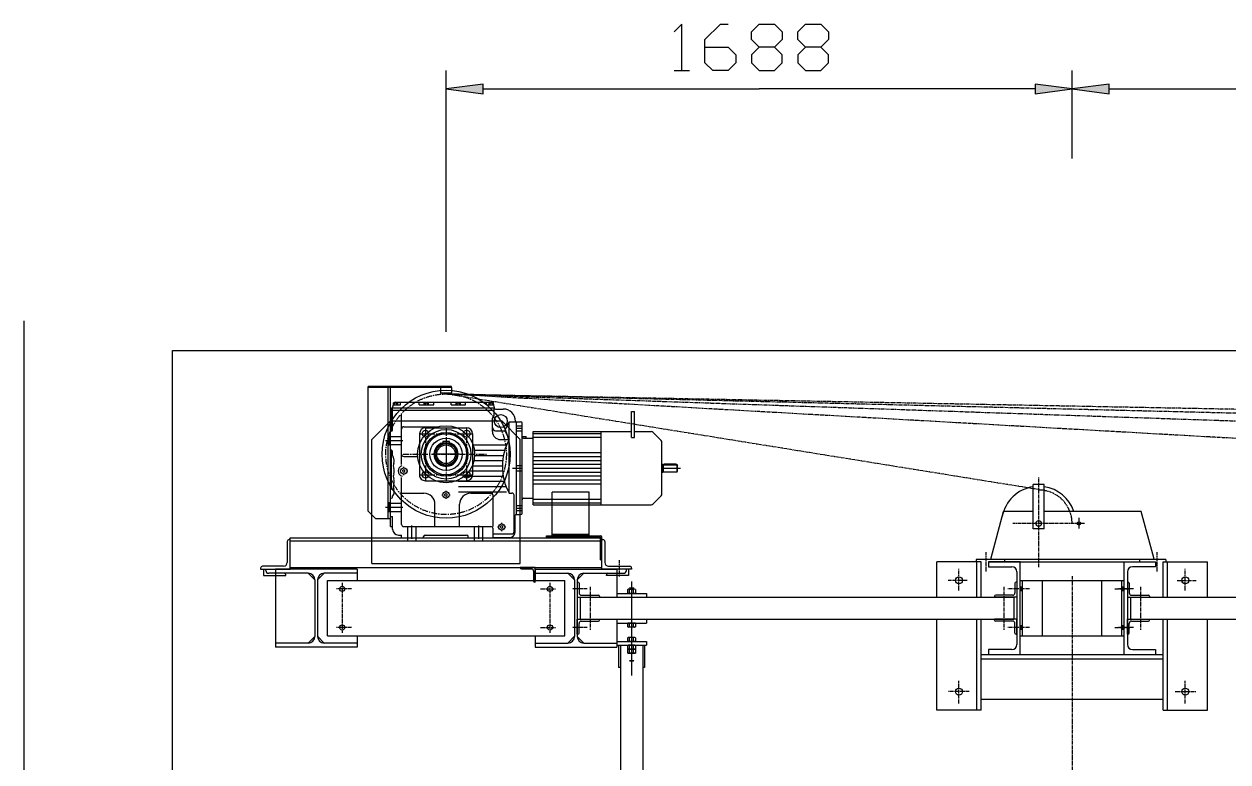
# Model space of a CAD drawing. Header units: millimetres. Extents: x 53635 to 142317, y 101101 to 147193.
# Drawn here: x 103988 to 107233, y 142553 to 144543 of the extents above; entities that cross this region are included whole.
import ezdxf

# ---------------------------------------------------------------- set-up
doc = ezdxf.new("R2010")
doc.units = ezdxf.units.MM
doc.header["$LTSCALE"] = 0.5
doc.header["$MEASUREMENT"] = 0
for name, pattern in [('AUDIT_I_010509104747-0', [0]), ('AXES', [50.8, 31.75, -6.35, 6.35, -6.35]), ('AXES2', [28.575, 19.05, -3.175, 3.175, -3.175]), ('CACHE2', [0.1875, 0.125, -0.0625]), ('CONTINU', [0])]:
    doc.linetypes.add(name, pattern=pattern)
doc.layers.get('0').update_dxf_attribs({"lineweight": 0})
doc.layers.get('DEFPOINTS').update_dxf_attribs({"linetype": 'AUDIT_I_010509104747-0', "lineweight": 0})
for name, color, linetype, lineweight in [('-AXE', 1, 'AXES2', 0), ('-beton', 6, 'Continuous', 0), ('-fort', 7, 'Continuous', 0), ('ASHADE', 7, 'CONTINU', 0), ('AXE', 1, 'AXES2', 0), ('AXES', 1, 'AXES', 0), ('CACHE', 1, 'CACHE2', 0), ('COT', 3, 'Continuous', 0), ('FORT', 7, 'Continuous', 0)]:
    doc.layers.add(name, color=color, linetype=linetype, lineweight=lineweight)
doc.styles.add('_TCW_TXTSTY_1', font='TIMES.TTF')
doc.styles.get("Standard").update_dxf_attribs({"font": 'TXT.SHX'})
doc.dimstyles.get("Standard").update_dxf_attribs({"dimscale": 10, "dimtxt": 1.5, "dimasz": 2, "dimexe": 1, "dimexo": 1, "dimgap": 1, "dimtad": 1, "dimrnd": 0.5, "dimdsep": 46, "dimtxsty": '_TCW_TXTSTY_1', "dimcen": 0.09, "dimclrd": 3, "dimclre": 3, "dimclrt": 3, "dimadec": 0, "dimazin": 0, "dimtfac": 1, "dimtdec": 3, "dimtmove": 0, "dimatfit": 0, "dimfxl": 1, "dimfrac": 2, "dimtolj": 1, "dimtzin": 0, "dimarcsym": 0})

# ---------------------------------------------------------------- blocks, each defined once
blk = doc.blocks.new('*D44')
at = {"layer": 'COT', "linetype": 'Continuous'}
for points in [[(106813, 144367.5), (106913, 144354.5), (106913, 144380.5)], [(109813, 144367.5), (109713, 144380.5), (109713, 144354.5)]]:
    blk.add_hatch(color=3, dxfattribs=at).paths.add_polyline_path(points)
at = {"linetype": 'ByBlock', "flags": 128}
for points in [[(108094.3, 144521.7), (108115.1, 144542.5), (108156.8, 144542.5), (108177.6, 144521.7), (108177.6, 144500.9), (108156.8, 144480), (108135.9, 144480)], [(108240.1, 144417.5), (108260.9, 144417.5), (108281.8, 144438.4), (108281.8, 144521.7), (108260.9, 144542.5), (108240.1, 144542.5), (108219.3, 144521.7), (108219.3, 144438.4), (108240.1, 144417.5)], [(108344.3, 144417.5), (108365.1, 144417.5), (108385.9, 144438.4), (108385.9, 144521.7), (108365.1, 144542.5), (108344.3, 144542.5), (108323.4, 144521.7), (108323.4, 144438.4), (108344.3, 144417.5)], [(108448.4, 144417.5), (108469.3, 144417.5), (108490.1, 144438.4), (108490.1, 144521.7), (108469.3, 144542.5), (108448.4, 144542.5), (108427.6, 144521.7), (108427.6, 144438.4), (108448.4, 144417.5)]]:
    blk.add_lwpolyline(points, dxfattribs=at)
at = {"linetype": 'ByBlock'}
blk.add_lwpolyline([(108156.8, 144480), (108177.6, 144459.2), (108177.6, 144438.4), (108156.8, 144417.5), (108115.1, 144417.5), (108094.3, 144438.4)], dxfattribs=at)
at = {"layer": 'COT', "color": 3, "linetype": 'Continuous'}
for p, q in [((106813, 144180.1), (106813, 144417.5)), ((109813, 144322.2), (109813, 144417.5))]:
    blk.add_line(p, q, dxfattribs=at)
at = {"layer": 'COT', "color": 3, "linetype": 'Continuous', "flags": 128}
for points in [[(106813, 144367.5), (106913, 144354.5), (106913, 144380.5)], [(109813, 144367.5), (109713, 144380.5), (109713, 144354.5)]]:
    blk.add_lwpolyline(points, close=True, dxfattribs=at)
for points in [[(106913, 144367.5), (106913, 144367.5), (106913, 144367.5), (108313, 144367.5)], [(109713, 144367.5), (109713, 144367.5), (109713, 144367.5), (108313, 144367.5)]]:
    blk.add_lwpolyline(points, dxfattribs=at)
blk = doc.blocks.new('*D93')
at = {"layer": 'COT', "linetype": 'Continuous'}
for points in [[(105125.5, 144367.5), (105225.5, 144354.5), (105225.5, 144380.5)], [(106813, 144367.5), (106713, 144380.5), (106713, 144354.5)]]:
    blk.add_hatch(color=3, dxfattribs=at).paths.add_polyline_path(points)
at = {"linetype": 'ByBlock'}
for points in [[(105760.9, 144417.5), (105760.9, 144542.5), (105740.1, 144521.7)], [(105969.3, 144480), (105948.4, 144459.2), (105948.4, 144438.4), (105969.3, 144417.5)], [(106094.3, 144480), (106073.4, 144459.2), (106073.4, 144438.4), (106094.3, 144417.5)]]:
    blk.add_lwpolyline(points, dxfattribs=at)
at = {"linetype": 'ByBlock', "flags": 128}
for points in [[(105823.4, 144480), (105885.9, 144480), (105906.8, 144459.2), (105906.8, 144438.4), (105885.9, 144417.5), (105844.3, 144417.5), (105823.4, 144438.4), (105823.4, 144500.9), (105865.1, 144542.5), (105885.9, 144542.5)], [(105969.3, 144417.5), (106010.9, 144417.5), (106031.8, 144438.4), (106031.8, 144459.2), (106010.9, 144480), (105969.3, 144480), (105948.4, 144500.9), (105948.4, 144521.7), (105969.3, 144542.5), (106010.9, 144542.5), (106031.8, 144521.7), (106031.8, 144500.9), (106010.9, 144480)], [(106094.3, 144417.5), (106135.9, 144417.5), (106156.8, 144438.4), (106156.8, 144459.2), (106135.9, 144480), (106094.3, 144480), (106073.4, 144500.9), (106073.4, 144521.7), (106094.3, 144542.5), (106135.9, 144542.5), (106156.8, 144521.7), (106156.8, 144500.9), (106135.9, 144480)], [(105740.1, 144417.5), (105781.8, 144417.5)]]:
    blk.add_lwpolyline(points, dxfattribs=at)
at = {"layer": 'COT', "color": 3, "linetype": 'Continuous'}
for p, q in [((105125.5, 143712.6), (105125.5, 144417.5)), ((106813, 144230.1), (106813, 144417.5))]:
    blk.add_line(p, q, dxfattribs=at)
at = {"layer": 'COT', "color": 3, "linetype": 'Continuous', "flags": 128}
for points in [[(105125.5, 144367.5), (105225.5, 144354.5), (105225.5, 144380.5)], [(106813, 144367.5), (106713, 144380.5), (106713, 144354.5)]]:
    blk.add_lwpolyline(points, close=True, dxfattribs=at)
for points in [[(105225.5, 144367.5), (105225.5, 144367.5), (105225.5, 144367.5), (105969.3, 144367.5)], [(106713, 144367.5), (106713, 144367.5), (106713, 144367.5), (105969.3, 144367.5)]]:
    blk.add_lwpolyline(points, dxfattribs=at)

msp = doc.modelspace()

# ---------------------------------------------------------------- linework, layer by layer
at = {"layer": '-AXE'}
for p, q in [((106508.02, 143015.25), (106508.02, 143073.94)), ((107118.02, 143015.25), (107118.02, 143073.94)), ((106529.84, 143042.63), (106478.92, 143042.63)), ((107096.2, 143042.63), (107147.12, 143042.63)), ((104870.98, 143019.63), (104830.5, 143019.63)), ((104870.98, 143019.63), (104830.5, 143019.63)), ((104845.52, 143035.91), (104845.52, 142901.56)), ((104845.52, 143035.91), (104845.52, 142901.56)), ((105380.06, 143019.63), (105420.54, 143019.63)), ((105380.06, 143019.63), (105420.54, 143019.63)), ((105405.52, 143035.91), (105405.52, 142901.56)), ((105405.52, 143035.91), (105405.52, 142901.56)), ((105505.46, 143019.63), (105464.98, 143019.63)), ((105514.02, 143025.51), (105514.02, 142909.6)), ((106629.02, 143025.51), (106629.02, 142909.6)), ((106680.39, 143019.63), (106639.91, 143019.63)), ((106697.96, 143019.63), (106657.48, 143019.63)), ((106928.08, 143019.63), (106968.56, 143019.63)), ((106978.93, 143019.63), (106938.45, 143019.63)), ((106997.02, 143025.51), (106997.02, 142909.6)), ((104870.98, 142915.63), (104830.5, 142915.63)), ((104870.98, 142915.63), (104830.5, 142915.63)), ((105380.06, 142915.63), (105420.54, 142915.63)), ((105380.06, 142915.63), (105420.54, 142915.63)), ((105505.46, 142915.63), (105464.98, 142915.63)), ((106680.39, 142915.63), (106639.91, 142915.63)), ((106697.96, 142915.63), (106657.48, 142915.63)), ((106928.08, 142915.63), (106968.56, 142915.63)), ((106978.93, 142915.63), (106938.45, 142915.63)), ((106508.02, 142710.4), (106508.02, 142771.44)), ((107118.02, 142710.4), (107118.02, 142771.44)), ((106535.11, 142742.63), (106478.92, 142742.63)), ((107090.93, 142742.63), (107147.12, 142742.63))]:
    msp.add_line(p, q, dxfattribs=at)
at = {"layer": '-beton'}
for p, q in [((103988.02, 134442.63), (103988.02, 143742.63)), ((104388.02, 134442.63), (104388.02, 143662.63))]:
    msp.add_line(p, q, dxfattribs=at)
at = {"layer": '-beton', "color": 6}
msp.add_line((104388.02, 143662.63), (121238.02, 143662.63), dxfattribs=at)
at = {"layer": '-fort'}
for p, q in [((104885.52, 143072.63), (104665.52, 143072.63)), ((104665.52, 143072.63), (104665.52, 143061.63)), ((104885.52, 143072.63), (104885.52, 143061.63)), ((105365.52, 143072.63), (105585.52, 143072.63)), ((105365.52, 143072.63), (105365.52, 143061.63)), ((105585.52, 143072.63), (105585.52, 143061.63)), ((106568.02, 143092.63), (106448.02, 143092.63)), ((106448.02, 142997.63), (106448.02, 143092.63)), ((106556.02, 142997.63), (106556.02, 143092.63)), ((106568.02, 142997.63), (106568.02, 143092.63)), ((106673.02, 143092.63), (106588.02, 143092.63)), ((106588.02, 143092.63), (106588.02, 143079.13)), ((106588.02, 143092.63), (107038.02, 143092.63)), ((106588.02, 143079.13), (106650.52, 143079.13)), ((106673.02, 142842.63), (106673.02, 143092.63)), ((106953.02, 142842.63), (106953.02, 143092.63)), ((106953.02, 143092.63), (107038.02, 143092.63)), ((107038.02, 143079.13), (106975.52, 143079.13)), ((107038.02, 143092.63), (107038.02, 143079.13)), ((107058.02, 143092.63), (107178.02, 143092.63)), ((107058.02, 142997.63), (107058.02, 143092.63)), ((107070.02, 142997.63), (107070.02, 143092.63)), ((107178.02, 142997.63), (107178.02, 143092.63)), ((104754.02, 143061.63), (104665.52, 143061.63)), ((104772.02, 143043.63), (104772.02, 142891.63)), ((104779.02, 143043.63), (104779.02, 142891.63)), ((104885.52, 143061.63), (104797.02, 143061.63)), ((104805.52, 143042.63), (105445.52, 143042.63)), ((105365.52, 143061.63), (105454.02, 143061.63)), ((105472.02, 143043.63), (105472.02, 142891.63)), ((105479.02, 143043.63), (105479.02, 142891.63)), ((105497.02, 143061.63), (105585.52, 143061.63)), ((106664.02, 143065.63), (106664.02, 142869.63)), ((106673.02, 143042.63), (106953.02, 143042.63)), ((106962.02, 143065.63), (106962.02, 142869.63)), ((105479.02, 143037.63), (105481.02, 143037.63)), ((105479.02, 143037.63), (105479.02, 142997.63)), ((105484.02, 143034.63), (105484.02, 143008.63)), ((105585.52, 143007.63), (105665.52, 143007.63)), ((105616.52, 143018.43), (105615.13, 143017.88)), ((105615.13, 143008.17), (105615.13, 143017.88)), ((105615.13, 143008.17), (105616.52, 143007.63)), ((105625.52, 143018.43), (105616.52, 143018.43)), ((105625.52, 143007.63), (105616.52, 143007.63)), ((105620.32, 143008.17), (105620.32, 143017.88)), ((105634.52, 143018.43), (105625.52, 143018.43)), ((105634.52, 143007.63), (105625.52, 143007.63)), ((105630.72, 143008.17), (105630.72, 143017.88)), ((105635.92, 143017.88), (105634.52, 143018.43)), ((105634.52, 143007.63), (105635.92, 143008.17)), ((105635.92, 143017.88), (105635.92, 143008.17)), ((106659.02, 143034.63), (106659.02, 143008.63)), ((106664.02, 143037.63), (106662.02, 143037.63)), ((106664.02, 143037.63), (106664.02, 142997.63)), ((106962.02, 143037.63), (106962.02, 142997.63)), ((106962.02, 143037.63), (106964.02, 143037.63)), ((106967.02, 143034.63), (106967.02, 143008.63)), ((105479.02, 142997.63), (105539.02, 142997.63)), ((105487.02, 142997.63), (106656.02, 142997.63)), ((105490.02, 143002.63), (105536.02, 143002.63)), ((105539.02, 142999.63), (105539.02, 142997.63)), ((105585.52, 142997.63), (105665.52, 142997.63)), ((106604.02, 142999.63), (106604.02, 142997.63)), ((106664.02, 142997.63), (106604.02, 142997.63)), ((106653.02, 143002.63), (106607.02, 143002.63)), ((106656.02, 142997.63), (106656.02, 142937.63)), ((106962.02, 142997.63), (107022.02, 142997.63)), ((106970.02, 142997.63), (109656.02, 142997.63)), ((106973.02, 143002.63), (107019.02, 143002.63)), ((107022.02, 142999.63), (107022.02, 142997.63)), ((105479.02, 142937.63), (105539.02, 142937.63)), ((105479.02, 142897.63), (105479.02, 142937.63)), ((105484.02, 142900.63), (105484.02, 142926.63)), ((105487.02, 142937.63), (106656.02, 142937.63)), ((105490.02, 142932.63), (105536.02, 142932.63)), ((105539.02, 142935.63), (105539.02, 142937.63)), ((105585.52, 142937.63), (105665.52, 142937.63)), ((105585.52, 142927.63), (105665.52, 142927.63)), ((105616.52, 142927.63), (105615.13, 142927.08)), ((105615.13, 142917.37), (105615.13, 142927.08)), ((105615.13, 142917.37), (105616.52, 142916.83)), ((105625.52, 142927.63), (105616.52, 142927.63)), ((105625.52, 142916.83), (105616.52, 142916.83)), ((105620.32, 142917.37), (105620.32, 142927.08)), ((105634.52, 142927.63), (105625.52, 142927.63)), ((105634.52, 142916.83), (105625.52, 142916.83)), ((105630.72, 142917.37), (105630.72, 142927.08)), ((105635.92, 142927.08), (105634.52, 142927.63)), ((105634.52, 142916.83), (105635.92, 142917.37)), ((105635.92, 142927.08), (105635.92, 142917.37)), ((106448.02, 142692.63), (106448.02, 142937.63)), ((106556.02, 142692.63), (106556.02, 142937.63)), ((106568.02, 142692.63), (106568.02, 142937.63)), ((106664.02, 142937.63), (106604.02, 142937.63)), ((106604.02, 142935.63), (106604.02, 142937.63)), ((106653.02, 142932.63), (106607.02, 142932.63)), ((106659.02, 142900.63), (106659.02, 142926.63)), ((106664.02, 142897.63), (106664.02, 142937.63)), ((106962.02, 142897.63), (106962.02, 142937.63)), ((106962.02, 142937.63), (107022.02, 142937.63)), ((106967.02, 142900.63), (106967.02, 142926.63)), ((106970.02, 142937.63), (109656.02, 142937.63)), ((106973.02, 142932.63), (107019.02, 142932.63)), ((107022.02, 142935.63), (107022.02, 142937.63)), ((107058.02, 142692.63), (107058.02, 142937.63)), ((107070.02, 142692.63), (107070.02, 142937.63)), ((107178.02, 142692.63), (107178.02, 142937.63)), ((104805.52, 142892.63), (105445.52, 142892.63)), ((105479.02, 142897.63), (105481.02, 142897.63)), ((105585.52, 142877.63), (105665.52, 142877.63)), ((105616.52, 142888.43), (105615.13, 142887.88)), ((105615.13, 142878.17), (105615.13, 142887.88)), ((105615.13, 142878.17), (105616.52, 142877.63)), ((105625.52, 142888.43), (105616.52, 142888.43)), ((105625.52, 142877.63), (105616.52, 142877.63)), ((105620.32, 142878.17), (105620.32, 142887.88)), ((105634.52, 142888.43), (105625.52, 142888.43)), ((105634.52, 142877.63), (105625.52, 142877.63)), ((105630.72, 142878.17), (105630.72, 142887.88)), ((105635.92, 142887.88), (105634.52, 142888.43)), ((105634.52, 142877.63), (105635.92, 142878.17)), ((105635.92, 142887.88), (105635.92, 142878.17)), ((106664.02, 142897.63), (106662.02, 142897.63)), ((106673.02, 142892.63), (106953.02, 142892.63)), ((106962.02, 142897.63), (106964.02, 142897.63)), ((104754.02, 142873.63), (104665.52, 142873.63)), ((104665.52, 142873.63), (104665.52, 142862.63)), ((104885.52, 142862.63), (104665.52, 142862.63)), ((104885.52, 142873.63), (104797.02, 142873.63)), ((104885.52, 142873.63), (104885.52, 142862.63)), ((105365.52, 142873.63), (105454.02, 142873.63)), ((105365.52, 142873.63), (105365.52, 142862.63)), ((105365.52, 142862.63), (105585.52, 142862.63)), ((105497.02, 142873.63), (105585.52, 142873.63)), ((105585.52, 142873.63), (105585.52, 142862.63)), ((105585.52, 142867.63), (105665.52, 142867.63)), ((105616.52, 142867.63), (105615.13, 142867.08)), ((105615.13, 142857.37), (105615.13, 142867.08)), ((105615.13, 142857.37), (105616.52, 142856.83)), ((105616.52, 142856.83), (105615.13, 142856.28)), ((105615.13, 142846.57), (105615.13, 142856.28)), ((105615.13, 142846.57), (105616.52, 142846.03)), ((105625.52, 142867.63), (105616.52, 142867.63)), ((105625.52, 142856.83), (105616.52, 142856.83)), ((105625.52, 142856.83), (105616.52, 142856.83)), ((105625.52, 142846.03), (105616.52, 142846.03)), ((105620.32, 142857.37), (105620.32, 142867.08)), ((105620.32, 142846.57), (105620.32, 142856.28)), ((105634.52, 142867.63), (105625.52, 142867.63)), ((105634.52, 142856.83), (105625.52, 142856.83)), ((105634.52, 142856.83), (105625.52, 142856.83)), ((105634.52, 142846.03), (105625.52, 142846.03)), ((105630.72, 142857.37), (105630.72, 142867.08)), ((105630.72, 142846.57), (105630.72, 142856.28)), ((105635.92, 142867.08), (105634.52, 142867.63)), ((105634.52, 142856.83), (105635.92, 142857.37)), ((105635.92, 142856.28), (105634.52, 142856.83)), ((105634.52, 142846.03), (105635.92, 142846.57)), ((105635.92, 142867.08), (105635.92, 142857.37)), ((105635.92, 142856.28), (105635.92, 142846.57)), ((106650.52, 142856.13), (106588.02, 142856.13)), ((106588.02, 142856.13), (106588.02, 142842.63)), ((106975.52, 142856.13), (107038.02, 142856.13)), ((107038.02, 142856.13), (107038.02, 142842.63)), ((106568.02, 142842.63), (107058.02, 142842.63)), ((106568.02, 142830.63), (107058.02, 142830.63)), ((105595.52, 142807.63), (105590.52, 142807.63)), ((105660.52, 142807.63), (105655.52, 142807.63)), ((106568.02, 142722.63), (107058.02, 142722.63)), ((106568.02, 142692.63), (106448.02, 142692.63)), ((107058.02, 142692.63), (107178.02, 142692.63))]:
    msp.add_line(p, q, dxfattribs=at)
for centre in [(106508.02, 143042.63), (107118.02, 143042.63), (106508.02, 142742.63), (107118.02, 142742.63)]:
    msp.add_circle(centre, 9.5, dxfattribs=at)
for centre, radius, start, end in [((106650.52, 143065.63), 13.5, 0, 90), ((106975.52, 143065.63), 13.5, 90, 180), ((104754.02, 143043.63), 18, 0, 90), ((104797.02, 143043.63), 18, 90, 180), ((105454.02, 143043.63), 18, 0, 90), ((105497.02, 143043.63), 18, 90, 180), ((105481.02, 143034.63), 3, 0, 90), ((105490.02, 143008.63), 6, 180, 270), ((105617.72, 143011.97), 6.46, 66.29239, 113.70761), ((105617.72, 143014.09), 6.46, -113.70761, -66.29239), ((105625.52, 142993.39), 25.04, 78.01798, 101.98202), ((105625.52, 143032.66), 25.04, -101.98202, -78.01798), ((105633.32, 143011.97), 6.46, 66.29239, 113.70761), ((105633.32, 143014.09), 6.46, -113.70761, -66.29239), ((106653.02, 143008.63), 6, -90, 0), ((106662.02, 143034.63), 3, 90, 180), ((106964.02, 143034.63), 3, 0, 90), ((106973.02, 143008.63), 6, 180, 270), ((105536.02, 142999.63), 3, 0, 90), ((106607.02, 142999.63), 3, 90, 180), ((107019.02, 142999.63), 3, 0, 90), ((105490.02, 142926.63), 6, 90, 180), ((105536.02, 142935.63), 3, -90, 0), ((105617.72, 142921.17), 6.46, 66.29239, 113.70761), ((105617.72, 142923.29), 6.46, -113.70761, -66.29239), ((105625.52, 142902.59), 25.04, 78.01798, 101.98202), ((105625.52, 142941.86), 25.04, -101.98202, -78.01798), ((105633.32, 142921.17), 6.46, 66.29239, 113.70761), ((105633.32, 142923.29), 6.46, -113.70761, -66.29239), ((106607.02, 142935.63), 3, 180, 270), ((106653.02, 142926.63), 6, 0, 90), ((106973.02, 142926.63), 6, 90, 180), ((107019.02, 142935.63), 3, -90, 0), ((104754.02, 142891.63), 18, -90, 0), ((104797.02, 142891.63), 18, 180, 270), ((105454.02, 142891.63), 18, -90, 0), ((105497.02, 142891.63), 18, 180, 270), ((105481.02, 142900.63), 3, -90, 0), ((105617.72, 142881.97), 6.46, 66.29239, 113.70761), ((105617.72, 142884.09), 6.46, -113.70761, -66.29239), ((105625.52, 142863.39), 25.04, 78.01798, 101.98202), ((105625.52, 142902.66), 25.04, -101.98202, -78.01798), ((105633.32, 142881.97), 6.46, 66.29239, 113.70761), ((105633.32, 142884.09), 6.46, -113.70761, -66.29239), ((106662.02, 142900.63), 3, 180, 270), ((106964.02, 142900.63), 3, -90, 0), ((105617.72, 142861.17), 6.46, 66.29239, 113.70761), ((105617.72, 142863.29), 6.46, -113.70761, -66.29239), ((105617.72, 142850.37), 6.46, 66.29239, 113.70761), ((105617.72, 142852.49), 6.46, -113.70761, -66.29239), ((105625.52, 142842.59), 25.04, 78.01798, 101.98202), ((105625.52, 142881.86), 25.04, -101.98202, -78.01798), ((105625.52, 142831.79), 25.04, 78.01798, 101.98202), ((105625.52, 142871.06), 25.04, -101.98202, -78.01798), ((105633.32, 142861.17), 6.46, 66.29239, 113.70761), ((105633.32, 142863.29), 6.46, -113.70761, -66.29239), ((105633.32, 142850.37), 6.46, 66.29239, 113.70761), ((105633.32, 142852.49), 6.46, -113.70761, -66.29239), ((106650.52, 142869.63), 13.5, -90, 0), ((106975.52, 142869.63), 13.5, 180, 270)]:
    msp.add_arc(centre, radius, start, end, dxfattribs=at)
for p, q in [((104978.52, 143507.63), (105255.52, 143507.63)), ((104978.52, 143446.63), (104978.52, 143507.63)), ((104981.52, 143507.63), (104984.75, 143519.73)), ((104981.52, 143448.63), (104981.52, 143507.63)), ((104981.52, 143501.63), (105255.52, 143501.63)), ((104983.79, 143516.13), (105002.52, 143516.13)), ((104983.87, 143516.13), (104983.87, 143520.92)), ((104983.87, 143516.13), (104995.17, 143516.13)), ((104985.28, 143521.43), (104993.76, 143521.43)), ((104986.7, 143516.13), (104986.7, 143520.92)), ((104988.52, 143522.63), (105248.52, 143522.63)), ((104992.35, 143516.13), (104992.35, 143520.92)), ((104995.17, 143516.13), (104995.17, 143520.92)), ((105002.52, 143516.13), (105002.52, 143522.63)), ((105052.89, 143516.13), (105052.89, 143522.63)), ((105052.89, 143516.13), (105092.15, 143516.13)), ((105066.87, 143516.13), (105066.87, 143520.92)), ((105066.87, 143516.13), (105078.17, 143516.13)), ((105068.28, 143521.43), (105076.76, 143521.43)), ((105069.7, 143516.13), (105069.7, 143520.92)), ((105075.35, 143516.13), (105075.35, 143520.92)), ((105078.17, 143516.13), (105078.17, 143520.92)), ((105092.15, 143516.13), (105092.15, 143522.63)), ((105138.89, 143516.13), (105138.89, 143522.63)), ((105138.89, 143516.13), (105178.15, 143516.13)), ((105152.87, 143516.13), (105152.87, 143520.92)), ((105152.87, 143516.13), (105164.17, 143516.13)), ((105154.28, 143521.43), (105162.76, 143521.43)), ((105155.7, 143516.13), (105155.7, 143520.92)), ((105161.35, 143516.13), (105161.35, 143520.92)), ((105164.17, 143516.13), (105164.17, 143520.92)), ((105178.15, 143516.13), (105178.15, 143522.63)), ((105234.52, 143516.13), (105234.52, 143522.63)), ((105234.52, 143516.13), (105253.25, 143516.13)), ((105241.87, 143516.13), (105241.87, 143520.92)), ((105241.87, 143516.13), (105253.17, 143516.13)), ((105243.28, 143521.43), (105251.76, 143521.43)), ((105244.7, 143516.13), (105244.7, 143520.92)), ((105250.35, 143516.13), (105250.35, 143520.92)), ((105252.29, 143519.73), (105255.52, 143507.63)), ((105253.17, 143516.13), (105253.17, 143520.92)), ((105255.52, 143486.33), (105255.52, 143507.63)), ((105255.52, 143507.63), (105255.52, 143507.63)), ((105258.52, 143504.63), (105279.52, 143504.63)), ((105625.52, 143427.74), (105625.52, 143497.77)), ((105625.52, 143497.77), (105633.52, 143497.77)), ((105633.52, 143427.74), (105633.52, 143497.77)), ((105005.52, 143354.63), (105005.52, 143489.63)), ((105250.52, 143478.93), (105255.52, 143486.33)), ((105250.52, 143454.63), (105250.52, 143478.93)), ((105250.52, 143446.13), (105250.52, 143478.93)), ((105283.62, 143446.13), (105295.52, 143470.13)), ((105295.52, 143470.13), (105315.52, 143470.13)), ((105295.52, 143422.13), (105295.52, 143470.13)), ((105312.52, 143471.63), (105312.52, 143471.63)), ((105314.02, 143470.13), (105315.52, 143470.13)), ((105315.52, 143470.13), (105326.52, 143470.13)), ((105315.52, 143470.13), (105315.52, 143470.13)), ((105315.52, 143220.13), (105315.52, 143470.13)), ((105330.52, 143430.13), (105330.52, 143466.13)), ((104975.52, 143394.63), (104975.52, 143444.63)), ((104975.52, 143444.63), (104976.52, 143444.63)), ((104975.52, 143444.63), (104977.52, 143444.63)), ((104975.52, 143430.63), (105005.52, 143430.63)), ((105005.52, 143382.63), (105005.52, 143450.63)), ((105011.52, 143456.63), (105104.24, 143456.63)), ((105054.02, 143438.13), (105054.02, 143327.13)), ((105070.02, 143454.13), (105181.02, 143454.13)), ((105197.02, 143438.13), (105197.02, 143327.13)), ((105250.52, 143443.73), (105250.52, 143446.13)), ((105259.02, 143446.13), (105283.62, 143446.13)), ((105283.62, 143446.13), (105295.52, 143422.13)), ((105315.52, 143459.63), (105330.52, 143459.63)), ((105315.52, 143452.63), (105330.52, 143452.63)), ((105315.52, 143445.63), (105330.52, 143445.63)), ((105330.52, 143430.63), (105341.02, 143430.63)), ((105330.52, 143260.13), (105330.52, 143430.13)), ((105341.02, 143426.13), (105341.02, 143430.63)), ((105360.52, 143246.63), (105360.52, 143443.63)), ((105360.52, 143443.63), (105543.52, 143443.63)), ((105360.52, 143438.63), (105543.52, 143438.63)), ((105543.52, 143443.63), (105625.52, 143443.63)), ((105543.52, 143246.63), (105543.52, 143443.63)), ((105633.52, 143443.63), (105678.62, 143443.63)), ((105683.57, 143441.58), (105705.47, 143419.68)), ((104972.52, 143419.63), (105008.52, 143419.63)), ((104975.52, 143408.63), (105005.52, 143408.63)), ((105134.52, 143416.63), (105116.52, 143416.63)), ((105116.52, 143416.63), (105116.52, 143411.25)), ((105125.52, 143418.63), (105125.52, 143346.63)), ((105134.52, 143411.25), (105134.52, 143416.63)), ((105198.35, 143407.63), (105288.62, 143407.63)), ((105272.12, 143422.13), (105295.52, 143422.13)), ((105288.62, 143407.63), (105288.62, 143407.63)), ((105295.52, 143277.93), (105295.52, 143422.13)), ((105334.43, 143426.13), (105341.02, 143426.13)), ((105334.52, 143426.13), (105360.52, 143426.13)), ((105360.52, 143428.63), (105543.52, 143428.63)), ((105360.52, 143264.13), (105360.52, 143426.13)), ((105625.52, 143427.74), (105633.52, 143427.74)), ((105707.52, 143345.13), (105707.52, 143414.73)), ((104975.52, 143394.63), (104975.52, 143394.63)), ((104975.52, 143394.63), (104976.52, 143394.63)), ((104978.52, 143289.63), (104978.52, 143392.63)), ((104981.52, 143379.59), (104981.52, 143388.63)), ((105011.52, 143376.63), (105048.75, 143376.63)), ((105161.52, 143382.63), (105089.52, 143382.63)), ((105200.62, 143365.63), (105278.02, 143365.63)), ((105201.73, 143393.63), (105283.64, 143393.63)), ((105202.46, 143379.63), (105280.14, 143379.63)), ((105360.52, 143387.13), (105543.52, 143387.13)), ((105360.52, 143376.63), (105543.52, 143376.63)), ((105360.52, 143366.13), (105543.52, 143366.13)), ((105000.52, 143337.63), (105003.02, 143337.63)), ((105003.02, 143337.63), (105003.02, 143337.63)), ((105008.52, 143339.36), (105011.52, 143341.09)), ((105008.52, 143339.36), (105011.52, 143341.09)), ((105008.52, 143335.9), (105008.52, 143339.36)), ((105008.52, 143335.9), (105008.52, 143339.36)), ((105008.52, 143335.9), (105011.52, 143334.17)), ((105008.52, 143335.9), (105011.52, 143334.17)), ((105011.52, 143346.13), (105011.52, 143348.63)), ((105011.52, 143341.09), (105014.52, 143339.36)), ((105011.52, 143341.09), (105014.52, 143339.36)), ((105011.52, 143334.17), (105014.52, 143335.9)), ((105011.52, 143334.17), (105014.52, 143335.9)), ((105014.52, 143335.9), (105014.52, 143339.36)), ((105014.52, 143335.9), (105014.52, 143339.36)), ((105020.02, 143337.63), (105022.52, 143337.63)), ((105188, 143337.63), (105277.72, 143337.63)), ((105196, 143351.63), (105277.22, 143351.63)), ((105304.52, 143345.13), (105326.52, 143345.13)), ((105315.52, 143352.13), (105330.52, 143352.13)), ((105315.52, 143352.13), (105330.52, 143352.13)), ((105315.52, 143352.13), (105330.52, 143352.13)), ((105315.52, 143352.13), (105330.52, 143352.13)), ((105315.52, 143345.13), (105330.52, 143345.13)), ((105315.52, 143345.13), (105330.52, 143345.13)), ((105315.52, 143345.13), (105330.52, 143345.13)), ((105315.52, 143338.13), (105330.52, 143338.13)), ((105315.52, 143338.13), (105330.52, 143338.13)), ((105315.52, 143338.13), (105330.52, 143338.13)), ((105315.52, 143338.13), (105330.52, 143338.13)), ((105360.52, 143355.63), (105543.52, 143355.63)), ((105360.52, 143345.13), (105543.52, 143345.13)), ((105360.52, 143334.63), (105543.52, 143334.63)), ((105707.52, 143356.13), (105709.52, 143356.13)), ((105707.52, 143334.13), (105707.52, 143356.13)), ((105707.52, 143275.53), (105707.52, 143345.13)), ((105707.52, 143334.13), (105709.52, 143334.13)), ((105709.52, 143334.13), (105709.52, 143356.13)), ((105709.52, 143354.63), (105713.52, 143354.63)), ((105709.52, 143335.63), (105709.52, 143354.63)), ((105709.52, 143345.13), (105757.52, 143345.13)), ((105709.52, 143335.63), (105748.52, 143335.63)), ((105711.52, 143335.63), (105711.52, 143354.63)), ((105713.52, 143354.63), (105713.52, 143357.13)), ((105713.52, 143357.13), (105745.52, 143357.13)), ((105713.52, 143354.14), (105713.52, 143354.63)), ((105713.52, 143354.14), (105745.52, 143354.14)), ((105745.52, 143354.63), (105745.52, 143357.13)), ((105745.52, 143354.63), (105748.52, 143354.63)), ((105745.52, 143354.14), (105745.52, 143354.63)), ((105748.52, 143354.63), (105749.52, 143353.63)), ((105748.52, 143335.63), (105748.52, 143354.63)), ((105748.52, 143335.63), (105749.52, 143336.63)), ((105749.52, 143336.63), (105749.52, 143353.63)), ((105005.52, 143193.63), (105005.52, 143319.63)), ((105011.52, 143326.63), (105011.52, 143329.13)), ((105011.52, 143329.13), (105011.52, 143329.13)), ((105070.02, 143311.13), (105181.02, 143311.13)), ((105158.62, 143309.63), (105282.71, 143309.63)), ((105175, 143323.63), (105279.54, 143323.63)), ((105360.52, 143324.13), (105543.52, 143324.13)), ((105360.52, 143313.63), (105543.52, 143313.63)), ((105360.52, 143303.13), (105543.52, 143303.13)), ((104975.52, 143187.63), (104975.52, 143287.63)), ((104975.52, 143287.63), (104976.52, 143287.63)), ((105005.52, 143277.63), (105065.52, 143277.63)), ((105114.52, 143273.13), (105117.02, 143273.13)), ((105117.02, 143273.13), (105117.02, 143273.13)), ((105122.52, 143274.86), (105125.52, 143276.59)), ((105122.52, 143274.86), (105125.52, 143276.59)), ((105122.52, 143271.4), (105122.52, 143274.86)), ((105122.52, 143271.4), (105122.52, 143274.86)), ((105122.52, 143271.4), (105125.52, 143269.67)), ((105122.52, 143271.4), (105125.52, 143269.67)), ((105125.52, 143281.63), (105125.52, 143284.13)), ((105125.52, 143276.59), (105128.52, 143274.86)), ((105125.52, 143276.59), (105128.52, 143274.86)), ((105125.52, 143269.67), (105128.52, 143271.4)), ((105125.52, 143269.67), (105128.52, 143271.4)), ((105128.52, 143271.4), (105128.52, 143274.86)), ((105128.52, 143271.4), (105128.52, 143274.86)), ((105134.02, 143273.13), (105136.52, 143273.13)), ((105158.62, 143295.63), (105287.34, 143295.63)), ((105158.62, 143281.63), (105288.62, 143281.63)), ((105192.02, 143277.63), (105246.02, 143277.63)), ((105252.02, 143187.63), (105252.02, 143271.63)), ((105295.52, 143277.93), (105303.02, 143277.93)), ((105309.02, 143173.93), (105309.02, 143271.93)), ((105683.57, 143248.68), (105705.47, 143270.58)), ((104972.52, 143239.63), (105008.52, 143239.63)), ((104975.52, 143250.63), (105005.52, 143250.63)), ((105095.52, 143187.63), (105095.52, 143247.63)), ((105125.52, 143262.13), (105125.52, 143264.63)), ((105125.52, 143264.63), (105125.52, 143264.63)), ((105162.02, 143187.63), (105162.02, 143247.63)), ((105315.52, 143244.63), (105330.52, 143244.63)), ((105315.52, 143237.63), (105330.52, 143237.63)), ((105330.52, 143224.13), (105330.52, 143260.13)), ((105334.52, 143264.13), (105360.52, 143264.13)), ((105360.52, 143261.63), (105543.52, 143261.63)), ((105360.52, 143251.63), (105543.52, 143251.63)), ((105360.52, 143246.63), (105543.52, 143246.63)), ((105543.52, 143246.63), (105678.62, 143246.63)), ((104975.52, 143228.63), (105005.52, 143228.63)), ((104975.52, 143214.63), (104981.52, 143214.63)), ((104981.52, 143187.63), (104981.52, 143214.63)), ((105312.02, 143173.93), (105312.02, 143218.63)), ((105313.52, 143220.13), (105315.52, 143220.13)), ((105315.52, 143230.63), (105330.52, 143230.63)), ((105315.52, 143220.13), (105326.52, 143220.13)), ((104975.52, 143187.63), (104981.52, 143187.63)), ((104981.52, 143180.63), (104981.52, 143187.63)), ((105011.52, 143187.63), (105246.02, 143187.63)), ((105022.52, 143157.63), (105022.52, 143187.63)), ((105033.52, 143154.63), (105033.52, 143190.63)), ((105044.52, 143157.63), (105044.52, 143187.63)), ((105202.52, 143157.63), (105202.52, 143187.63)), ((105213.52, 143154.63), (105213.52, 143190.63)), ((105224.52, 143157.63), (105224.52, 143187.63)), ((105252.02, 143157.93), (105252.02, 143181.63)), ((105264.52, 143186.63), (105267.02, 143186.63)), ((105267.02, 143186.63), (105267.02, 143186.63)), ((105272.52, 143188.36), (105275.52, 143190.09)), ((105272.52, 143188.36), (105275.52, 143190.09)), ((105272.52, 143184.9), (105272.52, 143188.36)), ((105272.52, 143184.9), (105272.52, 143188.36)), ((105272.52, 143184.9), (105275.52, 143183.17)), ((105272.52, 143184.9), (105275.52, 143183.17)), ((105275.52, 143195.13), (105275.52, 143197.63)), ((105275.52, 143190.09), (105278.52, 143188.36)), ((105275.52, 143190.09), (105278.52, 143188.36)), ((105275.52, 143183.17), (105278.52, 143184.9)), ((105275.52, 143183.17), (105278.52, 143184.9)), ((105275.52, 143175.63), (105275.52, 143178.13)), ((105275.52, 143178.13), (105275.52, 143178.13)), ((105278.52, 143184.9), (105278.52, 143188.36)), ((105278.52, 143184.9), (105278.52, 143188.36)), ((105284.02, 143186.63), (105286.52, 143186.63)), ((104997.52, 143164.63), (105005.02, 143164.63)), ((105005.02, 143157.63), (105005.02, 143164.63)), ((105005.02, 143157.63), (105065.02, 143157.63)), ((105022.52, 143149.63), (105022.52, 143157.63)), ((105044.52, 143149.63), (105044.52, 143157.63)), ((105065.02, 143157.63), (105065.02, 143160.63)), ((105069.02, 143164.63), (105181.02, 143164.63)), ((105185.02, 143157.63), (105185.02, 143160.63)), ((105185.02, 143157.63), (105252.02, 143157.63)), ((105202.52, 143149.63), (105202.52, 143157.63)), ((105224.52, 143149.63), (105224.52, 143157.63)), ((105252.02, 143167.93), (105303.02, 143167.93)), ((105252.02, 143157.93), (105296.02, 143157.93)), ((105252.02, 143157.63), (105252.02, 143157.93)), ((104633.52, 143072.63), (104633.52, 143055.63)), ((104639.52, 143069.63), (104639.52, 143072.63)), ((105611.52, 143069.63), (105611.52, 143072.63)), ((105617.52, 143072.63), (105617.52, 143055.63)), ((104633.52, 143055.63), (104693.52, 143055.63)), ((104689.52, 143061.63), (104647.52, 143061.63)), ((104665.52, 143061.63), (104665.52, 142873.63)), ((104693.52, 143055.63), (104693.52, 143057.63)), ((104754.02, 143061.63), (104772.02, 143043.63)), ((104779.02, 143043.63), (104797.02, 143061.63)), ((104885.52, 143061.63), (104885.52, 143042.63)), ((105365.52, 143061.63), (105365.52, 143042.63)), ((105472.02, 143043.63), (105454.02, 143061.63)), ((105497.02, 143061.63), (105479.02, 143043.63)), ((105557.52, 143055.63), (105557.52, 143057.63)), ((105617.52, 143055.63), (105557.52, 143055.63)), ((105561.52, 143061.63), (105603.52, 143061.63)), ((105585.52, 143061.63), (105585.52, 142997.63)), ((105585.52, 143007.63), (105585.52, 142997.63)), ((105625.52, 143039.29), (105625.52, 142786.19)), ((105665.52, 143007.63), (105665.52, 142997.63)), ((105585.52, 142937.63), (105585.52, 142927.63)), ((105585.52, 142937.63), (105585.52, 142873.63)), ((105665.52, 142937.63), (105665.52, 142927.63)), ((104754.02, 142873.63), (104772.02, 142891.63)), ((104779.02, 142891.76), (104797.02, 142873.63)), ((104885.52, 142892.63), (104885.52, 142873.63)), ((105365.52, 142892.63), (105365.52, 142873.63)), ((105472.02, 142891.76), (105454.02, 142873.63)), ((105497.02, 142873.63), (105479.02, 142891.63)), ((105585.52, 142877.63), (105585.52, 142867.63)), ((105665.52, 142877.63), (105665.52, 142867.63)), ((105590.52, 142867.63), (105590.52, 142807.63)), ((105595.52, 142867.63), (105595.52, 140282.63)), ((105655.52, 142867.63), (105655.52, 140282.63)), ((105660.52, 142867.63), (105660.52, 142807.63))]:
    msp.add_line(p, q)
at = {"color": 1, "linetype": 'AXES'}
for p, q in [((105054.02, 143438.13), (105197.02, 143438.13)), ((105054.02, 143438.13), (105197.02, 143438.13)), ((105070.02, 143454.13), (105070.02, 143311.13)), ((105070.02, 143454.13), (105070.02, 143311.13)), ((105125.52, 143454.13), (105125.52, 143311.13)), ((105181.02, 143454.13), (105181.02, 143311.13)), ((105181.02, 143454.13), (105181.02, 143311.13)), ((105125.52, 143418.63), (105125.52, 143346.63)), ((105009.92, 143382.63), (105234.54, 143382.63)), ((105161.52, 143382.63), (105089.52, 143382.63)), ((105054.02, 143327.13), (105197.02, 143327.13)), ((105054.02, 143327.13), (105197.02, 143327.13))]:
    msp.add_line(p, q, dxfattribs=at)
at = {"color": 0, "linetype": 'ByBlock'}
for p, q in [((104805.52, 142892.63), (104805.52, 143042.63)), ((105445.52, 142892.63), (105445.52, 143042.63)), ((106673.02, 142892.63), (106673.02, 143042.63)), ((106679.02, 142892.63), (106679.02, 143042.63)), ((106733.02, 142892.63), (106733.02, 143042.63)), ((106893.02, 142892.63), (106893.02, 143042.63)), ((106947.02, 142892.63), (106947.02, 143042.63)), ((106953.02, 142892.63), (106953.02, 143042.63)), ((105620.47, 143022.88), (105619.52, 143021.94)), ((105619.52, 143021.94), (105631.52, 143021.94)), ((105620.47, 143022.88), (105630.57, 143022.88)), ((105630.57, 143022.88), (105631.52, 143021.94)), ((105487.02, 142997.63), (105487.02, 142937.63)), ((106970.02, 142997.63), (106970.02, 142937.63)), ((105620.47, 142825.28), (105619.52, 142826.23)), ((105619.52, 142826.23), (105631.52, 142826.23)), ((105620.47, 142825.28), (105630.57, 142825.28)), ((105630.57, 142825.28), (105631.52, 142826.23))]:
    msp.add_line(p, q, dxfattribs=at)
for centre, radius in [((105125.52, 143382.63), 172.5), ((105273.02, 143472.13), 17.5), ((105125.52, 143382.63), 77), ((105125.52, 143382.63), 67), ((105070.02, 143438.13), 9), ((105070.02, 143438.13), 9), ((105125.52, 143382.63), 59), ((105125.52, 143382.63), 55.5), ((105181.02, 143438.13), 9), ((105181.02, 143438.13), 9), ((105125.52, 143382.63), 43.64), ((105125.52, 143382.63), 31.25), ((105125.52, 143382.63), 29), ((105125.52, 143382.63), 25), ((105011.52, 143337.63), 8.5), ((105011.52, 143337.63), 8.5), ((105070.02, 143327.13), 9), ((105070.02, 143327.13), 9), ((105181.02, 143327.13), 9), ((105181.02, 143327.13), 9), ((105125.52, 143273.13), 8.5), ((105125.52, 143273.13), 8.5), ((105275.52, 143186.63), 8.5), ((105275.52, 143186.63), 8.5), ((104845.52, 143019.63), 7), ((104845.52, 143019.63), 7), ((105405.52, 143019.63), 7), ((105405.52, 143019.63), 7), ((104845.52, 142915.63), 7), ((104845.52, 142915.63), 7), ((105405.52, 142915.63), 7), ((105405.52, 142915.63), 7)]:
    msp.add_circle(centre, radius)
for centre, radius, start, end in [((104985.28, 143519.21), 2.22, 90, 129.6), ((104988.52, 143518.73), 3.9, 90, 165.07), ((104985.28, 143519.21), 2.22, 50.4, 90), ((104989.52, 143513.33), 8.1, 69.59, 110.41), ((104993.76, 143519.21), 2.22, 90, 129.6), ((104993.76, 143519.21), 2.22, 50.4, 90), ((105068.28, 143519.21), 2.22, 90, 129.6), ((105068.28, 143519.21), 2.22, 50.4, 90), ((105072.52, 143513.33), 8.1, 69.59, 110.41), ((105076.76, 143519.21), 2.22, 90, 129.6), ((105076.76, 143519.21), 2.22, 50.4, 90), ((105154.28, 143519.21), 2.22, 90, 129.6), ((105154.28, 143519.21), 2.22, 50.4, 90), ((105158.52, 143513.33), 8.1, 69.59, 110.41), ((105162.76, 143519.21), 2.22, 90, 129.6), ((105162.76, 143519.21), 2.22, 50.4, 90), ((105243.28, 143519.21), 2.22, 90, 129.6), ((105243.28, 143519.21), 2.22, 50.4, 90), ((105247.52, 143513.33), 8.1, 69.59, 110.41), ((105248.52, 143518.73), 3.9, 14.93, 90), ((105251.76, 143519.21), 2.22, 90, 129.6), ((105251.76, 143519.21), 2.22, 50.4, 90), ((105258.52, 143507.63), 3, 180, 270), ((105279.52, 143471.63), 33, 0, 90), ((105314.02, 143471.63), 1.5, 180, 270), ((105326.52, 143466.13), 4, 0, 90), ((104976.52, 143446.63), 2, -90, 0), ((104977.52, 143448.63), 4, -90, 0), ((105011.52, 143450.63), 6, 90, 180), ((105070.02, 143438.13), 16, 90, 180), ((105181.02, 143438.13), 16, 0, 90), ((105259.02, 143454.63), 8.5, 180, 270), ((105272.12, 143443.73), 21.6, 180, 270), ((105334.52, 143430.13), 4, 180, 270), ((105678.62, 143436.63), 7, 45, 90), ((105125.52, 143382.63), 32.5, 106.08, 360), ((105125.52, 143382.63), 30, 107.46, 432.54), ((105125.52, 143382.63), 30, 72.54, 107.46), ((105125.52, 143382.63), 32.5, 0, 73.92), ((105428.35, 143350.03), 151.14, 151.51, 208.49), ((105700.52, 143414.73), 7, 0, 45), ((104975.52, 143388.63), 6, 0, 90), ((104976.52, 143392.63), 2, 0, 90), ((104990.02, 143379.59), 8.5, 180, 214.56), ((104969.02, 143365.13), 17, -24.32, 34.56), ((105011.52, 143382.63), 6, 180, 270), ((105000, 143351.13), 17, 155.68, 204.32), ((104969.02, 143337.13), 17, -24.32, 24.32), ((105011.52, 143337.63), 15, 109.44, 251.57), ((105000, 143323.13), 17, 155.68, 204.32), ((105000.01, 143295.13), 17, 155.7, 204.31), ((104969.02, 143309.13), 17, -24.3, 24.32), ((105070.02, 143327.13), 16, 179.99993, 270), ((105181.02, 143327.13), 16, -90, 0), ((104976.27, 143268.88), 5.3, -98.13, 8.13), ((104976.52, 143289.63), 2, -90, 0), ((104969.04, 143281.14), 16.98, -42.69, 24.31), ((105065.52, 143247.63), 30, 0, 90), ((105192.02, 143247.63), 30, 90, 180), ((105246.02, 143271.63), 6, 0, 90), ((105303.02, 143271.93), 6, 0, 90), ((105700.52, 143275.53), 7, -45, 0), ((105334.52, 143260.13), 4, 90, 180), ((105678.62, 143253.63), 7, -90, -45), ((105313.52, 143218.63), 1.5, 90, 180), ((105326.52, 143224.13), 4, -90, 0), ((104997.52, 143180.63), 16, 180, 270), ((105011.52, 143193.63), 6, 180, 270), ((105246.02, 143181.63), 6, 0, 90), ((105296.02, 143173.93), 16, -90, 0), ((105303.02, 143173.93), 6, -90, 0), ((105069.02, 143160.63), 4, 90, 180), ((105181.02, 143160.63), 4, 0, 90), ((104647.52, 143069.63), 8, 180, 270), ((104689.52, 143057.63), 4, 0, 90), ((105561.52, 143057.63), 4, 90, 180), ((105603.52, 143069.63), 8, -90, 0)]:
    msp.add_arc(centre, radius, start, end)
for points in [[(106673.02, 143012.63), (106679.02, 143012.63), (106673.02, 143026.63), (106679.02, 143026.63)], [(106953.02, 143012.63), (106947.02, 143012.63), (106953.02, 143026.63), (106947.02, 143026.63)], [(106673.02, 142908.63), (106679.02, 142908.63), (106673.02, 142922.63), (106679.02, 142922.63)], [(106953.02, 142908.63), (106947.02, 142908.63), (106953.02, 142922.63), (106947.02, 142922.63)]]:
    msp.add_solid(points)
at = {"layer": 'ASHADE', "ltscale": 2}
for p, q in [((105140.52, 143565.38), (104915.52, 143565.38)), ((104915.52, 143562.38), (104915.52, 143565.38)), ((105140.52, 143562.38), (104915.52, 143562.38)), ((104915.52, 143229.63), (104915.52, 143562.38)), ((104969.52, 143209.63), (104969.52, 143562.38)), ((104975.52, 143209.63), (104975.52, 143562.38)), ((105140.52, 143562.38), (105140.52, 143565.38)), ((104975.52, 143472.63), (104925.52, 143422.63)), ((104975.52, 143472.63), (105275.52, 143472.63)), ((105275.52, 143472.63), (105325.52, 143422.63)), ((104925.52, 143087.63), (104925.52, 143422.63)), ((105325.52, 143087.63), (105325.52, 143422.63)), ((104915.52, 143229.63), (104935.52, 143209.63)), ((104935.52, 143209.63), (104975.52, 143209.63)), ((104705.52, 143157.63), (105545.52, 143157.63)), ((104705.52, 143097.63), (104705.52, 143157.63)), ((104705.52, 143149.63), (105545.52, 143149.63)), ((105396.52, 143162.63), (105541.52, 143162.63)), ((105396.52, 143158.63), (105396.52, 143162.63)), ((105396.52, 143158.63), (105541.52, 143158.63)), ((105541.52, 143097.63), (105541.52, 143158.63)), ((105545.52, 143097.63), (105545.52, 143158.63)), ((105545.52, 143097.63), (105545.52, 143157.63)), ((105545.52, 143097.63), (105545.52, 143157.63)), ((104705.52, 143077.63), (105545.52, 143077.63)), ((104925.52, 143087.63), (105325.52, 143087.63)), ((105541.52, 143097.63), (105545.52, 143097.63))]:
    msp.add_line(p, q, dxfattribs=at)
at = {"layer": 'ASHADE'}
for p, q in [((104697.52, 143147.63), (104697.52, 143090.63)), ((104705.52, 143152.63), (104702.52, 143152.63)), ((104705.52, 143072.63), (104705.52, 143152.63)), ((105545.52, 143072.63), (105545.52, 143152.63)), ((105545.52, 143152.63), (105548.52, 143152.63)), ((105553.52, 143147.63), (105553.52, 143090.63)), ((104625.52, 143075.63), (104625.52, 143072.63)), ((104625.52, 143072.63), (104705.52, 143072.63)), ((104687.52, 143080.63), (104630.52, 143080.63)), ((105365.52, 143077.63), (105325.52, 143077.63)), ((105325.52, 143077.63), (105325.52, 143076.63)), ((105328.52, 143073.63), (105355.52, 143073.63)), ((105365.52, 143037.63), (105365.52, 143077.63)), ((105625.52, 143072.63), (105545.52, 143072.63)), ((105563.52, 143080.63), (105620.52, 143080.63)), ((105625.52, 143075.63), (105625.52, 143072.63)), ((105361.52, 143067.63), (105361.52, 143040.63)), ((105364.52, 143037.63), (105365.52, 143037.63))]:
    msp.add_line(p, q, dxfattribs=at)
at = {"layer": 'ASHADE', "ltscale": 2}
msp.add_circle((105125.52, 143382.63), 30, dxfattribs=at)
at = {"layer": 'ASHADE'}
for centre, radius, start, end in [((104702.52, 143147.63), 5, 90, 180), ((105548.52, 143147.63), 5, 0, 90), ((104630.52, 143075.63), 5, 90, 180), ((104687.52, 143090.63), 10, -90, 0), ((105328.52, 143076.63), 3, 180, 270), ((105355.52, 143067.63), 6, 0, 90), ((105563.52, 143090.63), 10, 180, 270), ((105620.52, 143075.63), 5, 0, 90), ((105364.52, 143040.63), 3, 180, 270)]:
    msp.add_arc(centre, radius, start, end, dxfattribs=at)
at = {"layer": 'ASHADE', "ltscale": 2}
msp.add_arc((105541.52, 143158.63), 4, 0, 90, dxfattribs=at)
for points in [[(104969.52, 143433.63), (104975.52, 143433.63), (104969.52, 143405.63), (104975.52, 143405.63)], [(104969.52, 143253.63), (104975.52, 143253.63), (104969.52, 143225.63), (104975.52, 143225.63)]]:
    msp.add_solid(points, dxfattribs=at)
at = {"layer": 'AXE'}
for p, q in [((109723.02, 143286.13), (105125.52, 143545.13)), ((106735.46, 143285.27), (105125.52, 143545.13)), ((105125.52, 143545.13), (112725.8, 143286.09)), ((115725.02, 143286.11), (105125.52, 143545.13)), ((105125.52, 143545.13), (118724.59, 143286.11)), ((106723.02, 143078.63), (106723.02, 143321.13)), ((106831.52, 143211.03), (106831.52, 143181.23)), ((106846.42, 143196.13), (106653.3, 143196.13)), ((106580.02, 143118.9), (106580.02, 143066.36)), ((107041.52, 143118.9), (107041.52, 143066.36)), ((105592.52, 143097.24), (105592.52, 143053.35)), ((106813.02, 143054.03), (106813.02, 141465))]:
    msp.add_line(p, q, dxfattribs=at)
at = {"layer": 'AXES'}
for p, q in [((104961.91, 143419.63), (104987.89, 143419.63)), ((104962.39, 143239.63), (104987.89, 143239.63))]:
    msp.add_line(p, q, dxfattribs=at)
msp.add_circle((105125.52, 143382.63), 162.5, dxfattribs=at)
at = {"layer": 'CACHE'}
msp.add_arc((106723.02, 143196.13), 90, 0, 90, dxfattribs=at)
at = {"layer": 'DEFPOINTS', "color": 0, "linetype": 'Continuous'}
msp.add_point((105411.52, 143162.63), dxfattribs=at)
at = {"layer": 'FORT'}
for p, q in [((105140.52, 143562.38), (105110.52, 143562.38)), ((105110.52, 143562.38), (105110.52, 143547.38)), ((105140.52, 143562.38), (105140.52, 143547.38)), ((105140.52, 143547.38), (105110.52, 143547.38)), ((106708.02, 143181.13), (106708.02, 143301.13)), ((106738.02, 143301.13), (106708.02, 143301.13)), ((106738.02, 143181.13), (106738.02, 143301.13)), ((105411.52, 143162.63), (105411.52, 143280.63)), ((105511.52, 143280.63), (105411.52, 143280.63)), ((105511.52, 143162.63), (105511.52, 143280.63)), ((106595.02, 143103.63), (106628.51, 143228.63)), ((106708.02, 143228.63), (106628.51, 143228.63)), ((106999.53, 143228.63), (106738.02, 143228.63)), ((107033.02, 143103.63), (106999.53, 143228.63)), ((106738.02, 143181.13), (106708.02, 143181.13)), ((105511.52, 143166.63), (105411.52, 143166.63)), ((105511.52, 143162.63), (105411.52, 143162.63)), ((106554.02, 143098.63), (106554.02, 143092.63)), ((106595.02, 143098.63), (106554.02, 143098.63)), ((106595.02, 143098.63), (106595.02, 143103.63)), ((107033.02, 143098.63), (106595.02, 143098.63)), ((106632.02, 143092.63), (106632.02, 143098.63)), ((106996.02, 143092.63), (106996.02, 143098.63)), ((107033.02, 143098.63), (107033.02, 143103.63)), ((107066.02, 143098.63), (107033.02, 143098.63)), ((107066.02, 143098.63), (107066.02, 143092.63))]:
    msp.add_line(p, q, dxfattribs=at)
for centre, radius in [((106723.02, 143196.13), 7.6), ((106831.52, 143196.13), 4.5)]:
    msp.add_circle(centre, radius, dxfattribs=at)
for start, end in [(98.62693, 169.45589), (18.96557, 81.37307)]:
    msp.add_arc((106723.02, 143196.13), 100, start, end, dxfattribs=at)

# ---------------------------------------------------------------- dimensions: what is measured, and where the dimension line sits
at = {"layer": 'COT', "linetype": 'Continuous'}
for base, p1, p2, picture, middle in [((105125.52039061, 144367.52232367), (106813.02039046, 144180.08472599), (105125.52039061, 143662.62848984), '*D93', (105969.27039053, 144480.02232214)), ((109813.02, 144367.52), (106813.02, 144130.08), (109813.02, 144272.19), '*D44', (108313.02, 144480.02))]:
    dim = msp.add_linear_dim(base=base, p1=p1, p2=p2, dimstyle='Standard', override={"dimscale": 50, "dimtxt": 2.5, "dimdec": 0, "dimtxsty": 'Standard', "dimtdec": 0}, dxfattribs=at)
    dim.commit()
    dim.dimension.update_dxf_attribs({"geometry": picture, "text_midpoint": middle})

doc.saveas('drawing.dxf')
